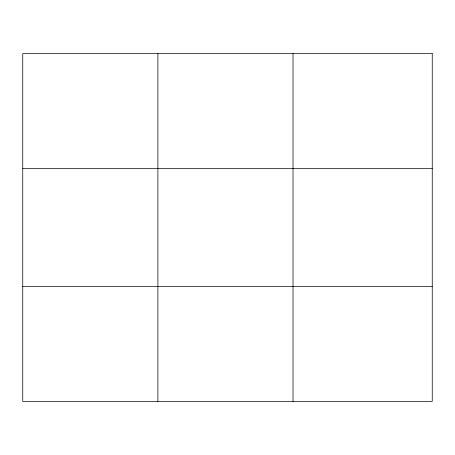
<?xml version="1.0" encoding="UTF-8"?>
<svg xmlns="http://www.w3.org/2000/svg" width="455" height="455" viewBox="0 0 455 455"><rect width="100%" height="100%" fill="white"/><g stroke="black" fill="none" stroke-linecap="round" stroke-linejoin="round"><path stroke-width="0.68" d="M157.885 401.401L157.885 53.599M293.02 401.401L293.02 53.599M22.75 168.373L432.25 168.373M22.75 286.627L432.25 286.627M432.25 53.599L432.25 401.401L22.75 401.401L22.75 53.599L432.25 53.599"/></g></svg>
